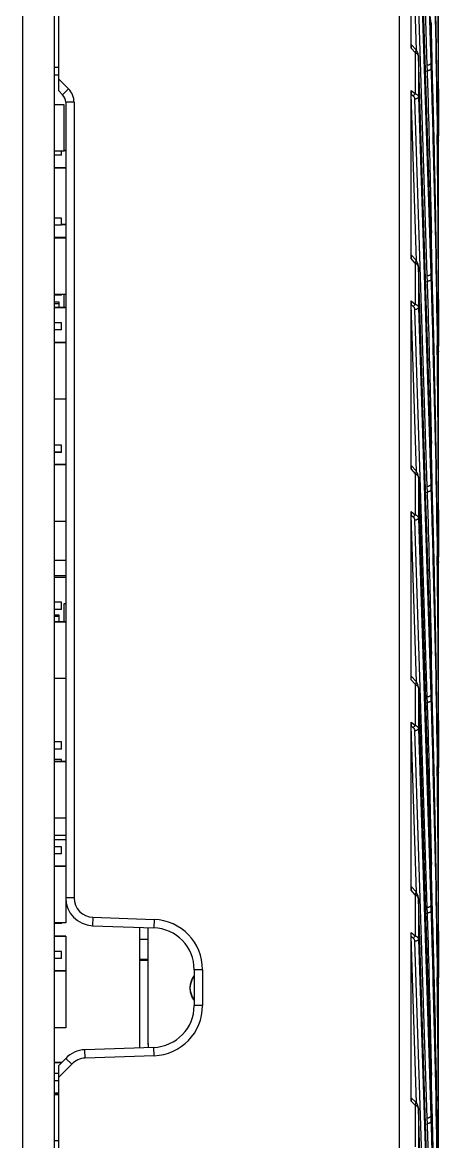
# Model space of a CAD drawing. Header units: millimetres. Extents: x 3299 to 14264, y 1863 to 5555.
# Drawn here: x 4299.9 to 4329.7, y 2584.7 to 2664.9 of the extents above; entities that cross this region are included whole.
import ezdxf

# ---------------------------------------------------------------- set-up
doc = ezdxf.new("R2010")
doc.units = ezdxf.units.MM

msp = doc.modelspace()

# ---------------------------------------------------------------- linework, layer by layer
at = {"color": 7, "linetype": 'Continuous'}
for p, q in [((4299.88745, 2839.02311), (4299.88745, 2501.52311)), ((4302.18745, 2501.52311), (4302.18745, 2839.02311)), ((4329.68745, 2506.47879), (4329.68745, 2834.06743)), ((4326.88745, 2536.97882), (4326.88745, 2803.5674)), ((4327.96846, 2689.53357), (4328.8519, 2661.79886)), ((4328.24194, 2689.69355), (4329.12538, 2661.95884)), ((4329.11277, 2650.18792), (4328.24194, 2677.52652)), ((4329.11299, 2650.19747), (4328.24216, 2677.53609)), ((4327.71242, 2663.03845), (4327.71242, 2675.0855)), ((4328.09693, 2662.88204), (4327.71667, 2674.81986)), ((4327.96846, 2674.45818), (4328.8519, 2646.72347)), ((4328.24194, 2674.61817), (4329.12538, 2646.88345)), ((4329.68738, 2660.12206), (4329.62249, 2671.73356)), ((4302.48745, 2659.97311), (4302.48745, 2669.6815)), ((4329.12508, 2664.87672), (4329.11277, 2665.26331)), ((4329.12561, 2664.87674), (4329.11299, 2665.27286)), ((4329.12538, 2664.86718), (4329.12508, 2664.87672)), ((4329.12538, 2664.86718), (4329.12561, 2664.87674)), ((4329.12538, 2664.86718), (4329.12538, 2661.95884)), ((4328.00148, 2662.71832), (4327.71242, 2663.03845)), ((4328.06879, 2662.91937), (4327.72356, 2663.30172)), ((4328.00148, 2662.71832), (4328.00148, 2659.78126)), ((4328.24194, 2662.45114), (4328.24216, 2662.46069)), ((4329.11277, 2635.11254), (4328.24194, 2662.45114)), ((4328.24194, 2662.45114), (4328.24194, 2659.54278)), ((4329.11299, 2635.12209), (4328.24216, 2662.4607)), ((4302.48745, 2661.63711), (4302.18745, 2661.63711)), ((4328.7568, 2661.37957), (4328.86436, 2661.40564)), ((4328.8519, 2661.79886), (4328.86436, 2661.40564)), ((4329.12538, 2661.95884), (4329.13785, 2661.56562)), ((4302.48745, 2661.10371), (4302.18745, 2661.10371)), ((4302.48745, 2660.82164), (4303.19205, 2660.11704)), ((4302.48745, 2659.97311), (4302.76778, 2659.69278)), ((4303.19205, 2660.11704), (4302.76778, 2659.69278)), ((4327.71242, 2660.01011), (4328.00148, 2659.78126)), ((4327.71242, 2647.96306), (4327.71242, 2660.01011)), ((4327.71667, 2659.74447), (4327.87227, 2659.62128)), ((4328.09693, 2647.80665), (4327.71667, 2659.74447)), ((4329.57951, 2660.12073), (4329.57855, 2660.1892)), ((4329.62015, 2656.81702), (4329.57855, 2660.1892)), ((4329.6207, 2656.81703), (4329.57951, 2660.12073)), ((4329.68078, 2660.12205), (4329.68745, 2656.81785)), ((4329.68253, 2660.12205), (4329.68364, 2659.72629)), ((4329.68364, 2659.72629), (4329.68745, 2656.81785)), ((4329.68745, 2659.7263), (4329.68738, 2660.12195)), ((4302.88746, 2658.97003), (4302.18745, 2658.97003)), ((4302.88746, 2655.66803), (4302.88746, 2658.97003)), ((4302.98745, 2659.16245), (4302.98746, 2600.40112)), ((4303.58745, 2659.16245), (4302.98745, 2659.16245)), ((4303.58745, 2659.16245), (4303.58745, 2602.20449)), ((4327.96846, 2659.3828), (4328.8519, 2631.64808)), ((4328.24194, 2659.54278), (4329.12538, 2631.80806)), ((4329.68738, 2645.04667), (4329.62249, 2656.65817)), ((4302.88746, 2655.66803), (4302.18745, 2655.66803)), ((4302.68745, 2655.36341), (4302.68745, 2655.66803)), ((4302.98746, 2655.71512), (4302.88746, 2655.71512)), ((4302.98746, 2655.68972), (4302.88746, 2655.68972)), ((4302.68745, 2655.36341), (4302.18745, 2655.36341)), ((4302.98746, 2654.46512), (4302.18745, 2654.46512)), ((4302.98746, 2654.43972), (4302.18745, 2654.43972)), ((4302.68745, 2650.8622), (4302.18745, 2650.8622)), ((4302.68745, 2650.3542), (4302.68745, 2650.8622)), ((4302.68745, 2650.3542), (4302.18745, 2650.3542)), ((4302.98746, 2650.40112), (4302.68745, 2650.40112)), ((4302.98746, 2650.37952), (4302.68745, 2650.37952)), ((4329.11277, 2650.18792), (4329.11299, 2650.19747)), ((4329.12508, 2649.80133), (4329.11277, 2650.18792)), ((4329.12561, 2649.80135), (4329.11299, 2650.19747)), ((4329.16056, 2650.19856), (4329.16895, 2649.80219)), ((4302.98746, 2649.46512), (4302.18745, 2649.46512)), ((4302.98746, 2649.43972), (4302.18745, 2649.43972)), ((4329.12538, 2649.7918), (4329.12508, 2649.80133)), ((4329.12538, 2649.7918), (4329.12508, 2649.80133)), ((4329.12538, 2649.7918), (4329.12561, 2649.80135)), ((4329.12538, 2649.7918), (4329.12538, 2646.88345)), ((4328.00148, 2647.64293), (4327.71242, 2647.96306)), ((4328.06879, 2647.84398), (4327.72356, 2648.22633)), ((4328.00148, 2647.64293), (4328.00148, 2644.70588)), ((4328.24194, 2647.37575), (4328.24216, 2647.3853)), ((4329.11277, 2620.03715), (4328.24194, 2647.37575)), ((4328.24194, 2647.37575), (4328.24194, 2644.46739)), ((4329.11299, 2620.0467), (4328.24216, 2647.38532)), ((4329.12538, 2646.88345), (4329.13785, 2646.49023)), ((4328.7568, 2646.30418), (4328.86436, 2646.33025)), ((4328.8519, 2646.72347), (4328.86436, 2646.33025)), ((4302.98746, 2645.40112), (4302.18745, 2645.40112)), ((4302.68745, 2645.3542), (4302.18745, 2645.3542)), ((4302.68745, 2645.3542), (4302.68745, 2645.40112)), ((4302.88745, 2644.46512), (4302.88745, 2645.40112)), ((4302.18745, 2644.86189), (4302.48745, 2644.86189)), ((4302.18745, 2644.76189), (4302.48745, 2644.76189)), ((4302.98746, 2644.46512), (4302.18745, 2644.46512)), ((4302.98746, 2644.43972), (4302.18745, 2644.43972)), ((4302.48745, 2644.86189), (4302.48745, 2644.46512)), ((4327.71242, 2644.93472), (4328.00148, 2644.70588)), ((4327.71242, 2632.88767), (4327.71242, 2644.93472)), ((4327.71667, 2644.66908), (4327.87227, 2644.54589)), ((4328.09685, 2632.73376), (4327.71667, 2644.66908)), ((4328.24194, 2644.46739), (4329.12538, 2616.73268)), ((4329.57951, 2645.04534), (4329.57855, 2645.11381)), ((4329.62015, 2641.74163), (4329.57855, 2645.11381)), ((4329.6207, 2641.74164), (4329.57951, 2645.04534)), ((4329.68078, 2645.04666), (4329.68745, 2641.74247)), ((4329.68253, 2645.04666), (4329.68364, 2644.6509)), ((4329.68364, 2644.6509), (4329.68745, 2641.74247)), ((4329.68745, 2644.65091), (4329.68738, 2645.04657)), ((4327.96846, 2644.30741), (4328.8519, 2616.57269)), ((4302.68745, 2643.3622), (4302.18745, 2643.3622)), ((4302.68745, 2642.8542), (4302.18745, 2642.8542)), ((4302.68745, 2642.8542), (4302.68745, 2643.3622)), ((4302.98746, 2641.96512), (4302.18745, 2641.96512)), ((4302.98746, 2641.93972), (4302.18745, 2641.93972)), ((4329.68738, 2629.97129), (4329.62249, 2641.58279)), ((4302.98746, 2637.90112), (4302.18745, 2637.90112)), ((4329.11277, 2635.11254), (4329.11299, 2635.12209)), ((4329.12508, 2634.72594), (4329.11277, 2635.11254)), ((4329.12561, 2634.72596), (4329.11299, 2635.12209)), ((4329.16056, 2635.12317), (4329.16895, 2634.7268)), ((4302.68745, 2634.6122), (4302.18745, 2634.6122)), ((4302.68745, 2634.1042), (4302.18745, 2634.1042)), ((4302.68745, 2634.0782), (4302.18745, 2634.0782)), ((4302.68745, 2634.1042), (4302.68745, 2634.6122)), ((4302.68745, 2634.0782), (4302.68745, 2634.10403)), ((4329.12538, 2634.71641), (4329.12508, 2634.72594)), ((4329.12538, 2634.71641), (4329.12508, 2634.72594)), ((4329.12538, 2634.71641), (4329.12561, 2634.72596)), ((4329.12538, 2634.71641), (4329.12538, 2631.80806)), ((4302.98746, 2633.21512), (4302.18745, 2633.21512)), ((4302.98746, 2633.18972), (4302.18745, 2633.18972)), ((4327.71242, 2632.88767), (4328.00148, 2632.56754)), ((4327.72356, 2633.15094), (4328.06879, 2632.76859)), ((4328.00148, 2632.56754), (4328.00148, 2629.63049)), ((4328.24216, 2632.30991), (4328.24194, 2632.30036)), ((4328.24194, 2632.30036), (4329.11277, 2604.96176)), ((4328.24194, 2632.30036), (4328.24194, 2629.392)), ((4328.24216, 2632.30993), (4329.11299, 2604.97131)), ((4328.8519, 2631.64808), (4328.86436, 2631.25486)), ((4329.12538, 2631.80806), (4329.13785, 2631.41484)), ((4328.7568, 2631.2288), (4328.86436, 2631.25486)), ((4329.57951, 2629.96996), (4329.57855, 2630.03842)), ((4329.62015, 2626.66625), (4329.57855, 2630.03842)), ((4329.6207, 2626.66625), (4329.57951, 2629.96996)), ((4329.68078, 2629.97127), (4329.68745, 2626.66708)), ((4329.68253, 2629.97128), (4329.68364, 2629.57551)), ((4329.68745, 2629.57552), (4329.68738, 2629.97118)), ((4302.98746, 2629.15112), (4302.18745, 2629.15112)), ((4327.71242, 2629.85933), (4328.00148, 2629.63049)), ((4327.71242, 2617.81229), (4327.71242, 2629.85933)), ((4327.71667, 2629.59369), (4327.87227, 2629.47051)), ((4328.09685, 2617.65837), (4327.71667, 2629.59369)), ((4327.96846, 2629.23202), (4328.8519, 2601.49731)), ((4328.24194, 2629.392), (4329.12538, 2601.65729)), ((4329.68364, 2629.57551), (4329.68745, 2626.66708)), ((4302.98746, 2626.34092), (4302.18745, 2626.34092)), ((4329.68738, 2614.8959), (4329.62249, 2626.5074)), ((4302.98745, 2625.26093), (4302.18745, 2625.26093)), ((4302.18745, 2625.16093), (4302.98745, 2625.16093)), ((4302.68745, 2623.3622), (4302.18745, 2623.3622)), ((4302.68745, 2622.8542), (4302.18745, 2622.8542)), ((4302.68745, 2622.8542), (4302.68745, 2623.3622)), ((4302.88745, 2623.26093), (4302.98745, 2623.26093)), ((4302.88745, 2621.96512), (4302.88745, 2623.26093)), ((4302.18745, 2622.46093), (4302.48745, 2622.46093)), ((4302.18745, 2622.36093), (4302.48745, 2622.36093)), ((4302.98746, 2621.96512), (4302.18745, 2621.96512)), ((4302.98746, 2621.93972), (4302.18745, 2621.93972)), ((4302.48745, 2622.46093), (4302.48745, 2621.96512)), ((4329.11277, 2620.03715), (4329.11299, 2620.0467)), ((4329.12508, 2619.65055), (4329.11277, 2620.03715)), ((4329.12561, 2619.65057), (4329.11299, 2620.0467)), ((4329.12538, 2619.64102), (4329.12508, 2619.65055)), ((4329.12538, 2619.64102), (4329.12508, 2619.65055)), ((4329.12538, 2619.64102), (4329.12561, 2619.65057)), ((4329.12538, 2619.64102), (4329.12538, 2616.73268)), ((4329.16056, 2620.04779), (4329.16895, 2619.65142)), ((4327.72356, 2618.07555), (4328.06879, 2617.69321)), ((4302.98746, 2617.90112), (4302.18745, 2617.90112)), ((4327.71242, 2617.81229), (4328.00148, 2617.49216)), ((4328.00148, 2617.49216), (4328.00148, 2614.5551)), ((4328.24216, 2617.23452), (4328.24194, 2617.22497)), ((4328.24194, 2617.22497), (4329.11277, 2589.88637)), ((4328.24194, 2617.22497), (4328.24194, 2614.31662)), ((4328.24216, 2617.23454), (4329.11299, 2589.89592)), ((4328.8519, 2616.57269), (4328.86436, 2616.17947)), ((4329.12538, 2616.73268), (4329.13785, 2616.33946)), ((4328.7568, 2616.15341), (4328.86436, 2616.17947)), ((4327.71242, 2614.78394), (4328.00148, 2614.5551)), ((4327.71242, 2602.7369), (4327.71242, 2614.78394)), ((4329.57951, 2614.89457), (4329.57855, 2614.96303)), ((4329.62015, 2611.59086), (4329.57855, 2614.96303)), ((4329.6207, 2611.59086), (4329.57951, 2614.89457)), ((4329.68078, 2614.89588), (4329.68745, 2611.59169)), ((4329.68253, 2614.89589), (4329.68364, 2614.50012)), ((4329.68745, 2614.50013), (4329.68738, 2614.89579)), ((4327.71667, 2614.5183), (4327.87227, 2614.39512)), ((4328.09693, 2602.58048), (4327.71667, 2614.5183)), ((4327.96846, 2614.15663), (4328.8519, 2586.42192)), ((4328.24194, 2614.31662), (4329.12538, 2586.5819)), ((4329.68364, 2614.50012), (4329.68745, 2611.59169)), ((4302.68745, 2613.3622), (4302.18745, 2613.3622)), ((4302.68745, 2612.8542), (4302.68745, 2613.3622)), ((4302.68745, 2612.8542), (4302.18745, 2612.8542)), ((4302.68745, 2612.1122), (4302.18745, 2612.1122)), ((4302.98746, 2611.96512), (4302.18745, 2611.96512)), ((4302.98746, 2611.93972), (4302.18745, 2611.93972)), ((4302.68745, 2611.96512), (4302.68745, 2612.1122)), ((4329.68738, 2599.82051), (4329.62249, 2611.43201)), ((4302.98746, 2607.90112), (4302.18745, 2607.90112)), ((4302.98746, 2606.65112), (4302.18745, 2606.65112)), ((4302.98746, 2606.34092), (4302.18745, 2606.34092)), ((4302.68745, 2605.8622), (4302.18745, 2605.8622)), ((4302.68745, 2605.3542), (4302.18745, 2605.3542)), ((4302.68745, 2605.3542), (4302.68745, 2605.8622)), ((4302.98746, 2604.46512), (4302.18745, 2604.46512)), ((4302.98746, 2604.43972), (4302.18745, 2604.43972)), ((4329.11299, 2604.97131), (4329.11277, 2604.96176)), ((4329.11277, 2604.96176), (4329.12508, 2604.57517)), ((4329.12561, 2604.57518), (4329.11299, 2604.97131)), ((4329.12508, 2604.57517), (4329.12538, 2604.56563)), ((4329.12508, 2604.57517), (4329.12538, 2604.56563)), ((4329.12561, 2604.57518), (4329.12538, 2604.56563)), ((4329.12538, 2604.56563), (4329.12538, 2601.65729)), ((4329.16056, 2604.9724), (4329.16895, 2604.57603)), ((4328.00148, 2602.41677), (4327.71242, 2602.7369)), ((4328.06879, 2602.61782), (4327.72356, 2603.00017)), ((4303.58745, 2602.20449), (4302.98745, 2602.20449)), ((4328.00148, 2602.41677), (4328.00148, 2599.47971)), ((4328.24194, 2602.14958), (4328.24216, 2602.15914)), ((4329.11277, 2574.81098), (4328.24194, 2602.14958)), ((4328.24194, 2602.14958), (4328.24194, 2599.24123)), ((4329.11299, 2574.82054), (4328.24216, 2602.15915)), ((4328.7568, 2601.07802), (4328.86436, 2601.10409)), ((4328.8519, 2601.49731), (4328.86436, 2601.10409)), ((4329.12538, 2601.65729), (4329.13785, 2601.26407)), ((4302.98746, 2600.40112), (4302.18745, 2600.40112)), ((4302.68745, 2600.3542), (4302.18745, 2600.3542)), ((4302.68745, 2600.3542), (4302.68745, 2600.40112)), ((4304.9386, 2600.80534), (4304.91766, 2600.20571)), ((4304.9386, 2600.80534), (4309.31309, 2600.65258)), ((4309.31309, 2600.65258), (4309.29215, 2600.05294)), ((4304.91766, 2600.20571), (4309.29215, 2600.05294)), ((4308.28745, 2591.45819), (4308.28745, 2600.08803)), ((4308.88745, 2591.7051), (4308.88745, 2600.06708)), ((4327.71242, 2599.70856), (4328.00148, 2599.47971)), ((4327.71242, 2587.6343), (4327.71242, 2599.70856)), ((4329.57951, 2599.81918), (4329.57855, 2599.88765)), ((4329.62015, 2596.51547), (4329.57855, 2599.88765)), ((4329.6207, 2596.51548), (4329.57951, 2599.81918)), ((4329.68078, 2599.8205), (4329.68745, 2596.5163)), ((4329.68253, 2599.8205), (4329.68364, 2599.42474)), ((4329.68745, 2599.42475), (4329.68738, 2599.8204)), ((4302.98746, 2599.46512), (4302.18745, 2599.46512)), ((4302.98746, 2599.43972), (4302.18745, 2599.43972)), ((4302.98746, 2599.46512), (4302.98746, 2592.90112)), ((4308.88745, 2599.2051), (4308.28745, 2599.2051)), ((4327.71667, 2599.44292), (4327.87227, 2599.31973)), ((4328.09614, 2587.5299), (4327.71667, 2599.44292)), ((4327.96846, 2599.08124), (4328.8519, 2571.34653)), ((4328.24194, 2599.24123), (4329.12538, 2571.50651)), ((4329.68364, 2599.42474), (4329.68745, 2596.5163)), ((4302.68745, 2598.3622), (4302.18745, 2598.3622)), ((4302.68745, 2597.8542), (4302.68745, 2598.3622)), ((4302.68745, 2597.8542), (4302.18745, 2597.8542)), ((4308.88745, 2597.77311), (4308.28745, 2597.77311)), ((4308.88745, 2597.7051), (4308.28745, 2597.7051)), ((4302.98746, 2596.96512), (4302.18745, 2596.96512)), ((4302.98746, 2596.93972), (4302.18745, 2596.93972)), ((4312.78745, 2597.05477), (4312.18745, 2597.05477)), ((4312.18745, 2597.05477), (4312.18745, 2594.49145)), ((4312.78745, 2597.05477), (4312.78745, 2594.49145)), ((4329.68738, 2584.74512), (4329.62249, 2596.35662)), ((4312.78745, 2594.49145), (4312.18745, 2594.49145)), ((4302.98746, 2592.90112), (4302.18745, 2592.90112)), ((4309.29215, 2591.49327), (4304.36953, 2591.32137)), ((4309.31309, 2590.89364), (4309.29215, 2591.49327)), ((4302.48745, 2590.19811), (4302.98744, 2590.6981)), ((4302.98744, 2590.6981), (4303.41795, 2590.28007)), ((4304.39047, 2590.72174), (4304.36953, 2591.32137)), ((4309.31309, 2590.89364), (4304.39047, 2590.72174)), ((4302.68745, 2590.41646), (4302.18745, 2590.41646)), ((4302.69427, 2590.40492), (4302.18745, 2590.40492)), ((4302.66887, 2590.37952), (4302.18745, 2590.37952)), ((4302.48745, 2589.34958), (4303.41795, 2590.28007)), ((4302.48745, 2581.59811), (4302.48745, 2590.19811)), ((4302.68745, 2590.40492), (4302.68745, 2590.41646)), ((4329.11299, 2589.89592), (4329.11277, 2589.88637)), ((4329.11277, 2589.88637), (4329.12508, 2589.49978)), ((4329.12561, 2589.4998), (4329.11299, 2589.89592)), ((4329.16056, 2589.89701), (4329.16895, 2589.50064)), ((4302.48745, 2589.6122), (4302.18745, 2589.6122)), ((4302.48745, 2589.1042), (4302.18745, 2589.1042)), ((4329.12508, 2589.49978), (4329.12538, 2589.49025)), ((4329.12508, 2589.49978), (4329.12538, 2589.49025)), ((4329.12561, 2589.4998), (4329.12538, 2589.49025)), ((4329.12538, 2589.49025), (4329.12976, 2589.35274)), ((4329.12538, 2589.49025), (4329.12953, 2589.35274)), ((4329.12538, 2589.49025), (4329.12538, 2586.5819)), ((4302.48745, 2588.21512), (4302.18745, 2588.21512)), ((4302.48745, 2588.18972), (4302.18745, 2588.18972)), ((4302.48745, 2588.10411), (4302.18745, 2588.10411)), ((4328.00148, 2587.35965), (4327.71242, 2587.6343)), ((4328.05277, 2587.57713), (4327.72406, 2587.88946)), ((4328.00148, 2587.35965), (4328.00148, 2584.38179)), ((4328.24194, 2587.10676), (4328.24216, 2587.11631)), ((4329.12538, 2559.37204), (4328.24194, 2587.10676)), ((4328.24194, 2587.10676), (4328.24194, 2584.1289)), ((4329.12561, 2559.38159), (4328.24216, 2587.11633)), ((4328.7568, 2586.00263), (4328.86436, 2586.0287)), ((4328.8519, 2586.42192), (4328.86436, 2586.0287)), ((4329.12538, 2586.5819), (4329.13785, 2586.18868)), ((4302.48745, 2584.80211), (4302.18745, 2584.80211))]:
    msp.add_line(p, q, dxfattribs=at)
for points in [[(4329.62249, 2656.65817), (4329.43438, 2668.34697), (4329.12561, 2679.95212)], [(4329.62249, 2641.58279), (4329.43438, 2653.27158), (4329.12561, 2664.87674)], [(4328.24216, 2662.4607), (4328.23981, 2662.50143), (4328.21994, 2662.62397), (4328.18344, 2662.73558), (4328.13159, 2662.83606), (4328.06877, 2662.91939)], [(4329.62249, 2626.5074), (4329.43438, 2638.19619), (4329.12561, 2649.80135)], [(4328.24216, 2647.38532), (4328.23981, 2647.42604), (4328.21994, 2647.54859), (4328.18344, 2647.6602), (4328.13159, 2647.76067), (4328.06877, 2647.844)], [(4329.62249, 2611.43201), (4329.43438, 2623.12081), (4329.12561, 2634.72596)], [(4328.24216, 2632.30993), (4328.24064, 2632.33992), (4328.22595, 2632.44652), (4328.19875, 2632.54482), (4328.16003, 2632.63529), (4328.10983, 2632.71765), (4328.06877, 2632.76862)], [(4329.62249, 2596.35662), (4329.43438, 2608.04542), (4329.12561, 2619.65057)], [(4328.24216, 2617.23454), (4328.24064, 2617.26453), (4328.22595, 2617.37113), (4328.19875, 2617.46944), (4328.16003, 2617.55991), (4328.10983, 2617.64226), (4328.06877, 2617.69323)], [(4329.62241, 2581.28815), (4329.43424, 2592.97694), (4329.12561, 2604.57518)], [(4328.24216, 2602.15915), (4328.23981, 2602.19988), (4328.21994, 2602.32242), (4328.18344, 2602.43403), (4328.13159, 2602.53451), (4328.06877, 2602.61784)], [(4329.61759, 2566.65025), (4329.42954, 2578.12022), (4329.12561, 2589.4998)], [(4328.24216, 2587.11633), (4328.24082, 2587.14349), (4328.22588, 2587.25209), (4328.19719, 2587.35196), (4328.15555, 2587.4431), (4328.10088, 2587.52474), (4328.05275, 2587.57715)]]:
    msp.add_lwpolyline(points, dxfattribs=at)
for centre, radius, start, end in [((3221.13486, 2656.81823), 1108.5526, 0.17075901, 0.55031445), ((3221.07528, 2659.72635), 1108.61218, 0.02044557, 0.39998763), ((3220.82876, 2641.59233), 1108.58477, 0.9322089, 1.20355688), ((4302.23745, 2659.16245), 0.75, 0, 45), ((4302.23745, 2659.16245), 1.35, 0, 45), ((3221.36099, 2641.74497), 1108.32645, 0.55031698, 0.77916036), ((3221.23527, 2644.65206), 1108.45218, 0.39998871, 0.62881836), ((3221.13486, 2641.74284), 1108.5526, 0.17075901, 0.55031445), ((3221.07528, 2644.65097), 1108.61218, 0.02044557, 0.39998763), ((3220.82876, 2626.51694), 1108.58477, 0.9322089, 1.20355688), ((3221.36099, 2626.66958), 1108.32645, 0.55031698, 0.77916036), ((3221.23527, 2629.57668), 1108.45218, 0.39998871, 0.62881836), ((3221.13486, 2626.66745), 1108.5526, 0.17075901, 0.55031445), ((3221.07527, 2629.57558), 1108.61218, 0.02044557, 0.39998763), ((3220.82876, 2611.44155), 1108.58477, 0.9322089, 1.20355688), ((4328.04173, 2632.28444), 0.20084, 4.5467468, 7.154097), ((3221.36099, 2611.59419), 1108.32645, 0.55031698, 0.77916036), ((3221.23527, 2614.50129), 1108.45218, 0.39998871, 0.62881836), ((3221.13486, 2611.59207), 1108.5526, 0.17075901, 0.55031445), ((3221.07528, 2614.50019), 1108.61218, 0.02044557, 0.39998763), ((3220.82876, 2596.36616), 1108.58477, 0.9322089, 1.20355688), ((4328.04173, 2617.20905), 0.20084, 4.5467468, 7.154097), ((3221.36099, 2596.5188), 1108.32645, 0.55031698, 0.77916036), ((3221.23527, 2599.4259), 1108.45218, 0.39998871, 0.62881836), ((3221.13486, 2596.51668), 1108.5526, 0.17075901, 0.55031445), ((3221.07528, 2599.4248), 1108.61218, 0.02044557, 0.39998763), ((3220.82883, 2581.29078), 1108.5847, 0.9322898, 1.20355689), ((4304.98745, 2602.20449), 2, 180, 268), ((4304.98745, 2602.20449), 1.4, 180, 268), ((4309.18745, 2597.05477), 3.6, 0, 88), ((4309.18745, 2597.05477), 3, 0, 88), ((4313.28745, 2595.77311), 1.4, 142.1191733, 217.8155005), ((4313.28745, 2595.7051), 1.4, 142.1191733, 217.8155005), ((3221.36099, 2581.44341), 1108.32645, 0.55031698, 0.77916036), ((3221.23527, 2584.35051), 1108.45218, 0.39998871, 0.62881836), ((4309.18745, 2594.49145), 3, 272, 0), ((4309.18745, 2594.49145), 3.6, 272, 0), ((4310.88745, 2591.77311), 2, 180, 188.5461907), ((4310.88745, 2591.7051), 2, 180, 186.5894261), ((3221.13486, 2581.44129), 1108.5526, 0.17075901, 0.55031445), ((3221.07527, 2584.34942), 1108.61218, 0.02044557, 0.39998763), ((4304.43933, 2589.32259), 2, 92, 136.5474051), ((4304.43933, 2589.32259), 1.4, 92, 136.8495269), ((3220.83075, 2566.21543), 1108.58278, 0.93482509, 1.20355704)]:
    msp.add_arc(centre, radius, start, end, dxfattribs=at)
for centre, major_axis, ratio, start_param, end_param in [((4327.7305, 2662.84637), (-0.00763, 0.45572), 0.03597001, -0.04117966, 1.1351157), ((4327.7305, 2659.8728), (-0.00642, 0.38747), 0.04362473, 1.20784204, 1.90765522), ((4327.7305, 2647.77098), (-0.00763, 0.45572), 0.03597001, -0.04117966, 1.1351157), ((4327.7305, 2644.79741), (-0.00642, 0.38747), 0.04362473, 1.20784204, 1.90765522), ((4327.7305, 2632.6956), (-0.00763, 0.45572), 0.03597001, -0.04117964, 1.1351157), ((4327.7305, 2629.72203), (-0.00642, 0.38747), 0.04362473, 1.20784204, 1.90765522), ((4327.7305, 2614.64664), (-0.00642, 0.38747), 0.04362473, 1.20784204, 1.90765522), ((4327.7305, 2602.54482), (-0.00763, 0.45572), 0.03597001, -0.04117966, 1.1351157), ((4327.7305, 2587.46951), (-0.0071, 0.42026), 0.03956698, -0.03886898, 1.16719625)]:
    msp.add_ellipse(centre, major_axis=major_axis, ratio=ratio, start_param=start_param, end_param=end_param, dxfattribs=at)
for points, knots in [([(4329.57855, 2660.1892), (4329.55547, 2661.83553), (4329.44847, 2668.42091), (4329.28275, 2675.00534), (4329.12538, 2679.94257)], [0, 0, 0, 0, 0.2499909, 1, 1, 1, 1]), ([(4329.13785, 2676.64101), (4329.1899, 2674.98927), (4329.38332, 2668.38221), (4329.51755, 2661.77341), (4329.58496, 2656.81654)], [0, 0, 0, 0, 0.25001297, 1, 1, 1, 1]), ([(4329.57855, 2645.11381), (4329.55547, 2646.76015), (4329.44847, 2653.34553), (4329.28275, 2659.92995), (4329.12538, 2664.86718)], [0, 0, 0, 0, 0.2499909, 1, 1, 1, 1]), ([(4328.00148, 2662.71832), (4328.00988, 2662.72869), (4328.0255, 2662.7492), (4328.04582, 2662.78022), (4328.06192, 2662.80992), (4328.07347, 2662.83767), (4328.08023, 2662.86297), (4328.08208, 2662.88538), (4328.07916, 2662.90193), (4328.07402, 2662.91274), (4328.07065, 2662.91731), (4328.06879, 2662.91937)], [0, 0, 0, 0, 0.17778142, 0.34327419, 0.49370052, 0.62725911, 0.74296293, 0.84127321, 0.92488143, 0.96303028, 1, 1, 1, 1]), ([(4328.16982, 2662.60245), (4328.15941, 2662.61382), (4328.13632, 2662.63604), (4328.09689, 2662.6664), (4328.0516, 2662.69438), (4328.01872, 2662.71061), (4328.00148, 2662.71832)], [0, 0, 0, 0, 0.22478684, 0.46609785, 0.72454175, 1, 1, 1, 1]), ([(4328.23064, 2662.50407), (4328.22455, 2662.52155), (4328.20736, 2662.55667), (4328.18349, 2662.58751), (4328.16982, 2662.60245)], [0, 0, 0, 0, 0.47741075, 1, 1, 1, 1]), ([(4328.24194, 2662.45114), (4328.24158, 2662.45557), (4328.23955, 2662.47353), (4328.23511, 2662.4912), (4328.23064, 2662.50407)], [0, 0, 0, 0, 0.24595699, 1, 1, 1, 1]), ([(4329.12538, 2661.95884), (4329.12461, 2661.94895), (4329.11934, 2661.92843), (4329.10192, 2661.90004), (4329.07578, 2661.87393), (4329.04183, 2661.85072), (4329.00113, 2661.831), (4328.95491, 2661.81534), (4328.90461, 2661.80422), (4328.86969, 2661.8001), (4328.8519, 2661.79886)], [0, 0, 0, 0, 0.08772091, 0.18355434, 0.29117079, 0.41195035, 0.5454179, 0.68978003, 0.84241004, 1, 1, 1, 1]), ([(4329.13785, 2661.56562), (4329.13708, 2661.55573), (4329.13183, 2661.5352), (4329.11442, 2661.5068), (4329.08828, 2661.48069), (4329.05434, 2661.45748), (4329.01363, 2661.43776), (4328.96739, 2661.4221), (4328.91708, 2661.41099), (4328.88215, 2661.40687), (4328.86436, 2661.40564)], [0, 0, 0, 0, 0.0877156, 0.18353187, 0.29113033, 0.4118983, 0.54536415, 0.68973523, 0.84238389, 1, 1, 1, 1]), ([(4328.86436, 2661.40564), (4328.89377, 2660.47182), (4329.00668, 2656.73652), (4329.10068, 2653.00065), (4329.16056, 2650.19856)], [0, 0, 0, 0, 0.25000789, 1, 1, 1, 1]), ([(4329.13785, 2661.56562), (4329.1899, 2659.91388), (4329.38332, 2653.30682), (4329.51755, 2646.69802), (4329.58496, 2641.74115)], [0, 0, 0, 0, 0.25001297, 1, 1, 1, 1]), ([(4328.00148, 2659.78126), (4327.99293, 2659.7665), (4327.97438, 2659.73735), (4327.94327, 2659.69575), (4327.90926, 2659.6567), (4327.88481, 2659.63261), (4327.87227, 2659.62128)], [0, 0, 0, 0, 0.24801784, 0.50162104, 0.75440247, 1, 1, 1, 1]), ([(4327.87227, 2659.62128), (4327.89001, 2659.60724), (4327.91218, 2659.5808), (4327.93348, 2659.54159), (4327.95008, 2659.50101), (4327.96349, 2659.44797), (4327.96776, 2659.40453), (4327.96846, 2659.3828)], [0, 0, 0, 0, 0.2566949, 0.38208926, 0.50638538, 0.7532511, 1, 1, 1, 1]), ([(4328.00148, 2659.78126), (4328.01958, 2659.77547), (4328.05402, 2659.76271), (4328.10138, 2659.73883), (4328.14217, 2659.71151), (4328.17618, 2659.68141), (4328.20329, 2659.64903), (4328.22346, 2659.61484), (4328.23672, 2659.57933), (4328.24097, 2659.5549), (4328.24194, 2659.54278)], [0, 0, 0, 0, 0.15890406, 0.30634134, 0.44247156, 0.56814851, 0.68474131, 0.79409111, 0.8983563, 1, 1, 1, 1]), ([(4328.24194, 2659.54278), (4328.24116, 2659.53289), (4328.23589, 2659.51236), (4328.21847, 2659.48398), (4328.19233, 2659.45787), (4328.15839, 2659.43466), (4328.11768, 2659.41494), (4328.07146, 2659.39927), (4328.02116, 2659.38816), (4327.98624, 2659.38404), (4327.96846, 2659.3828)], [0, 0, 0, 0, 0.08772091, 0.18355434, 0.29117079, 0.41195035, 0.5454179, 0.68978003, 0.84241004, 1, 1, 1, 1]), ([(4329.68745, 2656.81785), (4329.68745, 2656.80876), (4329.68439, 2656.78989), (4329.67118, 2656.76316), (4329.65004, 2656.73835), (4329.63217, 2656.72423), (4329.62227, 2656.71754)], [0, 0, 0, 0, 0.21945136, 0.45317329, 0.71149675, 1, 1, 1, 1]), ([(4329.68745, 2656.42219), (4329.68745, 2656.4133), (4329.68453, 2656.39484), (4329.67187, 2656.36864), (4329.65158, 2656.34424), (4329.63438, 2656.33027), (4329.62485, 2656.32364)], [0, 0, 0, 0, 0.22035157, 0.45449339, 0.71249994, 1, 1, 1, 1]), ([(4329.57855, 2630.03842), (4329.55547, 2631.68476), (4329.44847, 2638.27014), (4329.28275, 2644.85456), (4329.12538, 2649.7918)], [0, 0, 0, 0, 0.2499909, 1, 1, 1, 1]), ([(4328.00148, 2647.64293), (4328.00988, 2647.6533), (4328.0255, 2647.67381), (4328.04582, 2647.70483), (4328.06192, 2647.73453), (4328.07347, 2647.76228), (4328.08023, 2647.78758), (4328.08208, 2647.80999), (4328.07916, 2647.82654), (4328.07402, 2647.83735), (4328.07065, 2647.84192), (4328.06879, 2647.84398)], [0, 0, 0, 0, 0.17778142, 0.34327419, 0.49370052, 0.62725911, 0.74296293, 0.84127321, 0.92488143, 0.96303028, 1, 1, 1, 1]), ([(4328.16982, 2647.52706), (4328.15941, 2647.53843), (4328.13632, 2647.56065), (4328.09689, 2647.59102), (4328.0516, 2647.61899), (4328.01872, 2647.63522), (4328.00148, 2647.64293)], [0, 0, 0, 0, 0.22478684, 0.46609785, 0.72454175, 1, 1, 1, 1]), ([(4328.23064, 2647.42869), (4328.22455, 2647.44616), (4328.20736, 2647.48128), (4328.18349, 2647.51212), (4328.16982, 2647.52706)], [0, 0, 0, 0, 0.47741075, 1, 1, 1, 1]), ([(4328.24194, 2647.37575), (4328.24158, 2647.38018), (4328.23955, 2647.39814), (4328.23511, 2647.41582), (4328.23064, 2647.42869)], [0, 0, 0, 0, 0.24595699, 1, 1, 1, 1]), ([(4329.12538, 2646.88345), (4329.12461, 2646.87356), (4329.11934, 2646.85304), (4329.10192, 2646.82465), (4329.07578, 2646.79855), (4329.04183, 2646.77533), (4329.00113, 2646.75561), (4328.95491, 2646.73995), (4328.90461, 2646.72883), (4328.86969, 2646.72471), (4328.8519, 2646.72347)], [0, 0, 0, 0, 0.08772091, 0.18355434, 0.29117079, 0.41195035, 0.5454179, 0.68978003, 0.84241004, 1, 1, 1, 1]), ([(4329.13785, 2646.49023), (4329.13708, 2646.48034), (4329.13183, 2646.45981), (4329.11442, 2646.43142), (4329.08828, 2646.4053), (4329.05434, 2646.38209), (4329.01363, 2646.36237), (4328.96739, 2646.34671), (4328.91708, 2646.3356), (4328.88215, 2646.33149), (4328.86436, 2646.33025)], [0, 0, 0, 0, 0.0877156, 0.18353187, 0.29113033, 0.4118983, 0.54536415, 0.68973523, 0.84238389, 1, 1, 1, 1]), ([(4328.86436, 2646.33025), (4328.89377, 2645.39643), (4329.00668, 2641.66113), (4329.10068, 2637.92526), (4329.16056, 2635.12317)], [0, 0, 0, 0, 0.25000789, 1, 1, 1, 1]), ([(4329.13785, 2646.49023), (4329.1899, 2644.8385), (4329.38332, 2638.23143), (4329.51755, 2631.62263), (4329.58496, 2626.66576)], [0, 0, 0, 0, 0.25001297, 1, 1, 1, 1]), ([(4328.00148, 2644.70588), (4327.99293, 2644.69111), (4327.97438, 2644.66196), (4327.94327, 2644.62036), (4327.90926, 2644.58132), (4327.88481, 2644.55722), (4327.87227, 2644.54589)], [0, 0, 0, 0, 0.24801784, 0.50162104, 0.75440247, 1, 1, 1, 1]), ([(4327.87227, 2644.54589), (4327.89001, 2644.53185), (4327.91218, 2644.50542), (4327.93348, 2644.4662), (4327.95008, 2644.42562), (4327.96349, 2644.37258), (4327.96776, 2644.32914), (4327.96846, 2644.30741)], [0, 0, 0, 0, 0.2566949, 0.38208926, 0.50638538, 0.7532511, 1, 1, 1, 1]), ([(4328.24194, 2644.46739), (4328.24116, 2644.4575), (4328.23589, 2644.43698), (4328.21847, 2644.40859), (4328.19233, 2644.38248), (4328.15839, 2644.35927), (4328.11768, 2644.33955), (4328.07146, 2644.32389), (4328.02116, 2644.31277), (4327.98624, 2644.30865), (4327.96846, 2644.30741)], [0, 0, 0, 0, 0.08772091, 0.18355434, 0.29117079, 0.41195035, 0.5454179, 0.68978003, 0.84241004, 1, 1, 1, 1]), ([(4328.00148, 2644.70588), (4328.01958, 2644.70008), (4328.05402, 2644.68732), (4328.10138, 2644.66344), (4328.14217, 2644.63612), (4328.17618, 2644.60602), (4328.20329, 2644.57364), (4328.22346, 2644.53946), (4328.23672, 2644.50394), (4328.24097, 2644.47951), (4328.24194, 2644.46739)], [0, 0, 0, 0, 0.15890406, 0.30634134, 0.44247156, 0.56814851, 0.68474131, 0.79409111, 0.8983563, 1, 1, 1, 1]), ([(4329.68745, 2641.74247), (4329.68745, 2641.73338), (4329.68439, 2641.7145), (4329.67118, 2641.68777), (4329.65004, 2641.66297), (4329.63217, 2641.64884), (4329.62227, 2641.64215)], [0, 0, 0, 0, 0.21945136, 0.45317329, 0.71149675, 1, 1, 1, 1]), ([(4329.68745, 2641.34681), (4329.68745, 2641.33791), (4329.68453, 2641.31945), (4329.67187, 2641.29325), (4329.65158, 2641.26885), (4329.63438, 2641.25488), (4329.62485, 2641.24826)], [0, 0, 0, 0, 0.22035157, 0.45449339, 0.71249994, 1, 1, 1, 1]), ([(4329.57855, 2614.96303), (4329.55547, 2616.60937), (4329.44847, 2623.19475), (4329.28275, 2629.77918), (4329.12538, 2634.71641)], [0, 0, 0, 0, 0.2499909, 1, 1, 1, 1]), ([(4328.06879, 2632.76859), (4328.07065, 2632.76653), (4328.07402, 2632.76196), (4328.07916, 2632.75115), (4328.08208, 2632.7346), (4328.08024, 2632.71219), (4328.07347, 2632.68689), (4328.06192, 2632.65914), (4328.04582, 2632.62944), (4328.0255, 2632.59843), (4328.00988, 2632.57791), (4328.00148, 2632.56754)], [0, 0, 0, 0, 0.03696984, 0.07511873, 0.15872686, 0.25703695, 0.37274059, 0.50629908, 0.6567254, 0.8222183, 1, 1, 1, 1]), ([(4328.00148, 2632.56754), (4328.01823, 2632.56006), (4328.05021, 2632.54432), (4328.0944, 2632.51727), (4328.13308, 2632.48795), (4328.15588, 2632.46652), (4328.16621, 2632.45556)], [0, 0, 0, 0, 0.27462888, 0.53282027, 0.77443238, 1, 1, 1, 1]), ([(4328.16621, 2632.45556), (4328.17666, 2632.44446), (4328.19558, 2632.42175), (4328.21812, 2632.38517), (4328.23368, 2632.34777), (4328.23942, 2632.32211), (4328.241, 2632.30945)], [0, 0, 0, 0, 0.27428633, 0.52995119, 0.7704032, 1, 1, 1, 1]), ([(4329.12538, 2631.80806), (4329.12461, 2631.79817), (4329.11934, 2631.77765), (4329.10192, 2631.74926), (4329.07578, 2631.72316), (4329.04183, 2631.69995), (4329.00113, 2631.68023), (4328.95491, 2631.66456), (4328.90461, 2631.65344), (4328.86969, 2631.64932), (4328.8519, 2631.64808)], [0, 0, 0, 0, 0.08772091, 0.18355434, 0.29117079, 0.41195035, 0.5454179, 0.68978003, 0.84241004, 1, 1, 1, 1]), ([(4329.13785, 2631.41484), (4329.13708, 2631.40495), (4329.13183, 2631.38442), (4329.11442, 2631.35603), (4329.08828, 2631.32992), (4329.05434, 2631.3067), (4329.01363, 2631.28698), (4328.96739, 2631.27132), (4328.91708, 2631.26021), (4328.88215, 2631.2561), (4328.86436, 2631.25486)], [0, 0, 0, 0, 0.0877156, 0.18353187, 0.29113033, 0.4118983, 0.54536415, 0.68973523, 0.84238389, 1, 1, 1, 1]), ([(4328.86436, 2631.25486), (4328.89377, 2630.32104), (4329.00668, 2626.58574), (4329.10068, 2622.84987), (4329.16056, 2620.04779)], [0, 0, 0, 0, 0.25000789, 1, 1, 1, 1]), ([(4329.13785, 2631.41484), (4329.1899, 2629.76311), (4329.38332, 2623.15604), (4329.51755, 2616.54724), (4329.58496, 2611.59037)], [0, 0, 0, 0, 0.25001297, 1, 1, 1, 1]), ([(4328.00148, 2629.63049), (4327.99293, 2629.61573), (4327.97438, 2629.58657), (4327.94327, 2629.54497), (4327.90926, 2629.50593), (4327.88481, 2629.48184), (4327.87227, 2629.47051)], [0, 0, 0, 0, 0.24801784, 0.50162104, 0.75440247, 1, 1, 1, 1]), ([(4327.87227, 2629.47051), (4327.89001, 2629.45647), (4327.91218, 2629.43003), (4327.93348, 2629.39081), (4327.95008, 2629.35023), (4327.96349, 2629.29719), (4327.96776, 2629.25375), (4327.96846, 2629.23202)], [0, 0, 0, 0, 0.2566949, 0.38208926, 0.50638538, 0.7532511, 1, 1, 1, 1]), ([(4328.24194, 2629.392), (4328.24116, 2629.38211), (4328.23589, 2629.36159), (4328.21847, 2629.3332), (4328.19233, 2629.3071), (4328.15839, 2629.28388), (4328.11768, 2629.26416), (4328.07146, 2629.2485), (4328.02116, 2629.23738), (4327.98624, 2629.23326), (4327.96846, 2629.23202)], [0, 0, 0, 0, 0.08772091, 0.18355434, 0.29117079, 0.41195035, 0.5454179, 0.68978003, 0.84241004, 1, 1, 1, 1]), ([(4328.00148, 2629.63049), (4328.01958, 2629.6247), (4328.05402, 2629.61194), (4328.10138, 2629.58805), (4328.14217, 2629.56073), (4328.17618, 2629.53063), (4328.20329, 2629.49825), (4328.22346, 2629.46407), (4328.23672, 2629.42855), (4328.24097, 2629.40412), (4328.24194, 2629.392)], [0, 0, 0, 0, 0.15890406, 0.30634134, 0.44247156, 0.56814851, 0.68474131, 0.79409111, 0.8983563, 1, 1, 1, 1]), ([(4329.68745, 2626.66708), (4329.68745, 2626.65799), (4329.68439, 2626.63911), (4329.67118, 2626.61238), (4329.65004, 2626.58758), (4329.63217, 2626.57345), (4329.62227, 2626.56676)], [0, 0, 0, 0, 0.21945136, 0.45317329, 0.71149675, 1, 1, 1, 1]), ([(4329.68745, 2626.27142), (4329.68745, 2626.26252), (4329.68453, 2626.24406), (4329.67187, 2626.21786), (4329.65158, 2626.19346), (4329.63438, 2626.1795), (4329.62485, 2626.17287)], [0, 0, 0, 0, 0.22035157, 0.45449339, 0.71249994, 1, 1, 1, 1]), ([(4329.57855, 2599.88765), (4329.55547, 2601.53398), (4329.44847, 2608.11936), (4329.28275, 2614.70379), (4329.12538, 2619.64102)], [0, 0, 0, 0, 0.2499909, 1, 1, 1, 1]), ([(4328.06879, 2617.69321), (4328.07065, 2617.69115), (4328.07402, 2617.68657), (4328.07916, 2617.67576), (4328.08208, 2617.65921), (4328.08024, 2617.6368), (4328.07347, 2617.6115), (4328.06192, 2617.58375), (4328.04582, 2617.55406), (4328.0255, 2617.52304), (4328.00988, 2617.50252), (4328.00148, 2617.49216)], [0, 0, 0, 0, 0.03696984, 0.07511873, 0.15872686, 0.25703695, 0.37274059, 0.50629908, 0.6567254, 0.8222183, 1, 1, 1, 1]), ([(4328.00148, 2617.49216), (4328.01823, 2617.48467), (4328.05021, 2617.46893), (4328.0944, 2617.44188), (4328.13308, 2617.41256), (4328.15588, 2617.39113), (4328.16621, 2617.38017)], [0, 0, 0, 0, 0.27462888, 0.53282027, 0.77443238, 1, 1, 1, 1]), ([(4328.16621, 2617.38017), (4328.17666, 2617.36907), (4328.19558, 2617.34636), (4328.21812, 2617.30978), (4328.23368, 2617.27238), (4328.23942, 2617.24672), (4328.241, 2617.23406)], [0, 0, 0, 0, 0.27428633, 0.52995119, 0.7704032, 1, 1, 1, 1]), ([(4329.12538, 2616.73268), (4329.12461, 2616.72278), (4329.11934, 2616.70226), (4329.10192, 2616.67388), (4329.07578, 2616.64777), (4329.04183, 2616.62456), (4329.00113, 2616.60484), (4328.95491, 2616.58917), (4328.90461, 2616.57805), (4328.86969, 2616.57393), (4328.8519, 2616.57269)], [0, 0, 0, 0, 0.08772091, 0.18355434, 0.29117079, 0.41195035, 0.5454179, 0.68978003, 0.84241004, 1, 1, 1, 1]), ([(4329.13785, 2616.33946), (4329.13708, 2616.32956), (4329.13183, 2616.30904), (4329.11442, 2616.28064), (4329.08828, 2616.25453), (4329.05434, 2616.23132), (4329.01363, 2616.2116), (4328.96739, 2616.19593), (4328.91708, 2616.18482), (4328.88215, 2616.18071), (4328.86436, 2616.17947)], [0, 0, 0, 0, 0.0877156, 0.18353187, 0.29113033, 0.4118983, 0.54536415, 0.68973523, 0.84238389, 1, 1, 1, 1]), ([(4329.13785, 2616.33946), (4329.1899, 2614.68772), (4329.38332, 2608.08065), (4329.51755, 2601.47186), (4329.58496, 2596.51498)], [0, 0, 0, 0, 0.25001297, 1, 1, 1, 1]), ([(4328.86436, 2616.17947), (4328.89377, 2615.24566), (4329.00668, 2611.51035), (4329.10068, 2607.77448), (4329.16056, 2604.9724)], [0, 0, 0, 0, 0.25000789, 1, 1, 1, 1]), ([(4328.00148, 2614.5551), (4327.99293, 2614.54034), (4327.97438, 2614.51119), (4327.94327, 2614.46958), (4327.90926, 2614.43054), (4327.88481, 2614.40645), (4327.87227, 2614.39512)], [0, 0, 0, 0, 0.24801784, 0.50162104, 0.75440247, 1, 1, 1, 1]), ([(4327.87227, 2614.39512), (4327.89001, 2614.38108), (4327.91218, 2614.35464), (4327.93348, 2614.31542), (4327.95008, 2614.27484), (4327.96349, 2614.2218), (4327.96776, 2614.17836), (4327.96846, 2614.15663)], [0, 0, 0, 0, 0.2566949, 0.38208926, 0.50638538, 0.7532511, 1, 1, 1, 1]), ([(4328.24194, 2614.31662), (4328.24116, 2614.30672), (4328.23589, 2614.2862), (4328.21847, 2614.25781), (4328.19233, 2614.23171), (4328.15839, 2614.2085), (4328.11768, 2614.18878), (4328.07146, 2614.17311), (4328.02116, 2614.16199), (4327.98624, 2614.15787), (4327.96846, 2614.15663)], [0, 0, 0, 0, 0.08772091, 0.18355434, 0.29117079, 0.41195035, 0.5454179, 0.68978003, 0.84241004, 1, 1, 1, 1]), ([(4328.00148, 2614.5551), (4328.01958, 2614.54931), (4328.05402, 2614.53655), (4328.10138, 2614.51266), (4328.14217, 2614.48535), (4328.17618, 2614.45524), (4328.20329, 2614.42286), (4328.22346, 2614.38868), (4328.23672, 2614.35317), (4328.24097, 2614.32874), (4328.24194, 2614.31662)], [0, 0, 0, 0, 0.15890406, 0.30634134, 0.44247156, 0.56814851, 0.68474131, 0.79409111, 0.8983563, 1, 1, 1, 1]), ([(4329.68745, 2611.59169), (4329.68745, 2611.5826), (4329.68439, 2611.56372), (4329.67118, 2611.53699), (4329.65004, 2611.51219), (4329.63217, 2611.49806), (4329.62227, 2611.49137)], [0, 0, 0, 0, 0.21945136, 0.45317329, 0.71149675, 1, 1, 1, 1]), ([(4329.68745, 2611.19603), (4329.68745, 2611.18713), (4329.68453, 2611.16868), (4329.67187, 2611.14247), (4329.65158, 2611.11808), (4329.63438, 2611.10411), (4329.62485, 2611.09748)], [0, 0, 0, 0, 0.22035157, 0.45449339, 0.71249994, 1, 1, 1, 1]), ([(4329.12538, 2604.56563), (4329.17802, 2602.91411), (4329.37376, 2596.3079), (4329.51034, 2589.69994), (4329.57951, 2584.74368)], [0, 0, 0, 0, 0.25001305, 1, 1, 1, 1]), ([(4328.00148, 2602.41677), (4328.00988, 2602.42713), (4328.0255, 2602.44765), (4328.04582, 2602.47867), (4328.06192, 2602.50837), (4328.07347, 2602.53612), (4328.08023, 2602.56141), (4328.08208, 2602.58382), (4328.07916, 2602.60037), (4328.07402, 2602.61119), (4328.07065, 2602.61576), (4328.06879, 2602.61782)], [0, 0, 0, 0, 0.17778142, 0.34327419, 0.49370052, 0.62725911, 0.74296293, 0.84127321, 0.92488143, 0.96303028, 1, 1, 1, 1]), ([(4328.16982, 2602.3009), (4328.15941, 2602.31227), (4328.13632, 2602.33448), (4328.09689, 2602.36485), (4328.0516, 2602.39283), (4328.01872, 2602.40906), (4328.00148, 2602.41677)], [0, 0, 0, 0, 0.22478684, 0.46609785, 0.72454175, 1, 1, 1, 1]), ([(4328.23064, 2602.20252), (4328.22455, 2602.22), (4328.20736, 2602.25512), (4328.18349, 2602.28596), (4328.16982, 2602.3009)], [0, 0, 0, 0, 0.47741075, 1, 1, 1, 1]), ([(4328.24194, 2602.14958), (4328.24158, 2602.15401), (4328.23955, 2602.17198), (4328.23511, 2602.18965), (4328.23064, 2602.20252)], [0, 0, 0, 0, 0.24595699, 1, 1, 1, 1]), ([(4329.12538, 2601.65729), (4329.12461, 2601.6474), (4329.11934, 2601.62687), (4329.10192, 2601.59849), (4329.07578, 2601.57238), (4329.04183, 2601.54917), (4329.00113, 2601.52945), (4328.95491, 2601.51378), (4328.90461, 2601.50267), (4328.86969, 2601.49855), (4328.8519, 2601.49731)], [0, 0, 0, 0, 0.08772091, 0.18355434, 0.29117079, 0.41195035, 0.5454179, 0.68978003, 0.84241004, 1, 1, 1, 1]), ([(4329.13785, 2601.26407), (4329.13708, 2601.25417), (4329.13183, 2601.23365), (4329.11442, 2601.20525), (4329.08828, 2601.17914), (4329.05434, 2601.15593), (4329.01363, 2601.13621), (4328.96739, 2601.12055), (4328.91708, 2601.10943), (4328.88215, 2601.10532), (4328.86436, 2601.10409)], [0, 0, 0, 0, 0.0877156, 0.18353187, 0.29113033, 0.4118983, 0.54536415, 0.68973523, 0.84238389, 1, 1, 1, 1]), ([(4328.86436, 2601.10409), (4328.89377, 2600.17027), (4329.00668, 2596.43497), (4329.10068, 2592.69909), (4329.16056, 2589.89701)], [0, 0, 0, 0, 0.25000789, 1, 1, 1, 1]), ([(4329.13785, 2601.26407), (4329.1899, 2599.61233), (4329.38332, 2593.00527), (4329.51755, 2586.39647), (4329.58496, 2581.4396)], [0, 0, 0, 0, 0.25001297, 1, 1, 1, 1]), ([(4328.00148, 2599.47971), (4327.99293, 2599.46495), (4327.97438, 2599.4358), (4327.94327, 2599.3942), (4327.90926, 2599.35515), (4327.88481, 2599.33106), (4327.87227, 2599.31973)], [0, 0, 0, 0, 0.24801784, 0.50162104, 0.75440247, 1, 1, 1, 1]), ([(4327.87227, 2599.31973), (4327.89001, 2599.30569), (4327.91218, 2599.27925), (4327.93348, 2599.24004), (4327.95008, 2599.19945), (4327.96349, 2599.14641), (4327.96776, 2599.10297), (4327.96846, 2599.08124)], [0, 0, 0, 0, 0.2566949, 0.38208926, 0.50638538, 0.7532511, 1, 1, 1, 1]), ([(4328.24194, 2599.24123), (4328.24116, 2599.23133), (4328.23589, 2599.21081), (4328.21847, 2599.18243), (4328.19233, 2599.15632), (4328.15839, 2599.13311), (4328.11768, 2599.11339), (4328.07146, 2599.09772), (4328.02116, 2599.0866), (4327.98624, 2599.08248), (4327.96846, 2599.08124)], [0, 0, 0, 0, 0.08772091, 0.18355434, 0.29117079, 0.41195035, 0.5454179, 0.68978003, 0.84241004, 1, 1, 1, 1]), ([(4328.00148, 2599.47971), (4328.01958, 2599.47392), (4328.05402, 2599.46116), (4328.10138, 2599.43727), (4328.14217, 2599.40996), (4328.17618, 2599.37986), (4328.20329, 2599.34748), (4328.22346, 2599.31329), (4328.23672, 2599.27778), (4328.24097, 2599.25335), (4328.24194, 2599.24123)], [0, 0, 0, 0, 0.15890406, 0.30634134, 0.44247156, 0.56814851, 0.68474131, 0.79409111, 0.8983563, 1, 1, 1, 1]), ([(4329.68745, 2596.5163), (4329.68745, 2596.50721), (4329.68439, 2596.48833), (4329.67118, 2596.46161), (4329.65004, 2596.4368), (4329.63217, 2596.42268), (4329.62227, 2596.41599)], [0, 0, 0, 0, 0.21945136, 0.45317329, 0.71149675, 1, 1, 1, 1]), ([(4329.68745, 2596.12064), (4329.68745, 2596.11174), (4329.68453, 2596.09329), (4329.67187, 2596.06709), (4329.65158, 2596.04269), (4329.63438, 2596.02872), (4329.62485, 2596.02209)], [0, 0, 0, 0, 0.22035157, 0.45449339, 0.71249994, 1, 1, 1, 1]), ([(4329.12976, 2589.35274), (4329.15913, 2588.42748), (4329.27199, 2584.72638), (4329.36626, 2581.02472), (4329.42653, 2578.24829)], [0, 0, 0, 0, 0.25000786, 1, 1, 1, 1]), ([(4328.00148, 2587.35965), (4328.0094, 2587.37103), (4328.02399, 2587.39356), (4328.04254, 2587.42753), (4328.05672, 2587.45997), (4328.06623, 2587.49019), (4328.07087, 2587.51759), (4328.07051, 2587.54166), (4328.06566, 2587.55912), (4328.05905, 2587.57035), (4328.05497, 2587.57503), (4328.05277, 2587.57713)], [0, 0, 0, 0, 0.17484654, 0.33829497, 0.4875257, 0.62072242, 0.7368972, 0.83651815, 0.92223474, 0.96166781, 1, 1, 1, 1]), ([(4328.17409, 2587.24965), (4328.16365, 2587.26086), (4328.14025, 2587.28264), (4328.09994, 2587.31185), (4328.05325, 2587.33809), (4328.01931, 2587.35278), (4328.00148, 2587.35965)], [0, 0, 0, 0, 0.22278954, 0.46318049, 0.72223107, 1, 1, 1, 1]), ([(4328.23063, 2587.15925), (4328.22491, 2587.1754), (4328.20896, 2587.20773), (4328.18677, 2587.23605), (4328.17409, 2587.24965)], [0, 0, 0, 0, 0.47946408, 1, 1, 1, 1]), ([(4328.24194, 2587.10676), (4328.24158, 2587.11117), (4328.23957, 2587.12899), (4328.23514, 2587.14653), (4328.23063, 2587.15925)], [0, 0, 0, 0, 0.24703533, 1, 1, 1, 1]), ([(4329.12538, 2586.5819), (4329.12461, 2586.57201), (4329.11934, 2586.55149), (4329.10192, 2586.5231), (4329.07578, 2586.49699), (4329.04183, 2586.47378), (4329.00113, 2586.45406), (4328.95491, 2586.4384), (4328.90461, 2586.42728), (4328.86969, 2586.42316), (4328.8519, 2586.42192)], [0, 0, 0, 0, 0.08772091, 0.18355434, 0.29117079, 0.41195035, 0.5454179, 0.68978003, 0.84241004, 1, 1, 1, 1]), ([(4329.13785, 2586.18868), (4329.13708, 2586.17879), (4329.13183, 2586.15826), (4329.11442, 2586.12987), (4329.08828, 2586.10375), (4329.05434, 2586.08054), (4329.01363, 2586.06082), (4328.96739, 2586.04516), (4328.91708, 2586.03405), (4328.88215, 2586.02993), (4328.86436, 2586.0287)], [0, 0, 0, 0, 0.0877156, 0.18353187, 0.29113033, 0.4118983, 0.54536415, 0.68973523, 0.84238389, 1, 1, 1, 1]), ([(4328.86436, 2586.0287), (4328.89377, 2585.09488), (4329.00668, 2581.35957), (4329.10068, 2577.62369), (4329.16056, 2574.8216)], [0, 0, 0, 0, 0.25000788, 1, 1, 1, 1]), ([(4329.13785, 2586.18868), (4329.1899, 2584.53693), (4329.38332, 2577.92979), (4329.51755, 2571.32092), (4329.58497, 2566.364)], [0, 0, 0, 0, 0.25001296, 1, 1, 1, 1])]:
    msp.add_open_spline(points, degree=3, knots=knots, dxfattribs=at)

doc.saveas('drawing.dxf')
